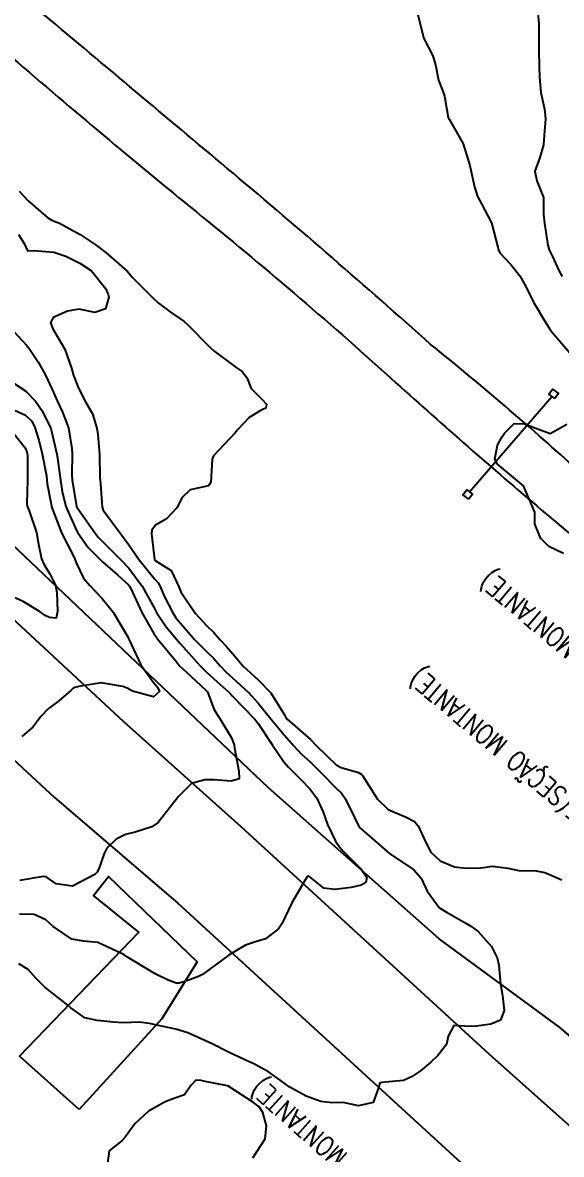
# Model space of a CAD drawing. Header units: metres. Extents: x 307586 to 320046, y 7427249 to 7434250.
# Drawn here: x 318728.1 to 318769.1, y 7429923.8 to 7430010.1 of the extents above; entities that cross this region are included whole.
import ezdxf

# ---------------------------------------------------------------- set-up
doc = ezdxf.new("R2010")
doc.units = ezdxf.units.M
doc.header["$MEASUREMENT"] = 0
for name, color, linetype in [('Curvas de Nivel 1m', 11, 'Continuous'), ('Curvas de Nivel 5m', 15, 'Continuous'), ('Divisa', 42, 'FENCELINE2'), ('Edificações', 30, 'Continuous'), ('Linha Férrea', 20, 'Continuous'), ('Portico', 45, 'Continuous'), ('TEXTO', 45, 'Continuous'), ('Vias Primárias', 230, 'Continuous')]:
    doc.layers.add(name, color=color, linetype=linetype)
doc.styles.add('ROMANS', font='romans', dxfattribs={"height": 0.2})
doc.linetypes.add('FENCELINE2', pattern='A,0.25,-0.1,[132,ltypeshp.shx,S=0.1,R=0,X=-0.1,Y=0],-0.1,1', length=1.45)

msp = doc.modelspace()

# ---------------------------------------------------------------- linework, layer by layer
at = {"layer": 'Curvas de Nivel 1m', "flags": 128}
for points, elevation in [([(318758.122, 7430010.905), (318758.623, 7430008.9), (318759.308, 7430007.587), (318759.511, 7430006.886), (318759.756, 7430005.712), (318760.071, 7430004.878), (318760.199, 7430004.506), (318760.48, 7430002.871), (318760.501, 7430002.82), (318760.552, 7430002.741), (318761.616, 7430000.859), (318762.132, 7429999.23), (318762.206, 7429998.853), (318762.49, 7429997.597), (318762.715, 7429996.848), (318763.035, 7429996.284), (318763.788, 7429994.837), (318764.27, 7429992.997), (318764.294, 7429992.831), (318764.43, 7429992.549), (318765.265, 7429991.661), (318765.951, 7429990.807), (318766.401, 7429989.989), (318766.987, 7429988.794), (318767.916, 7429987.236), (318768.212, 7429986.782), (318768.36, 7429986.572), (318769.913, 7429984.756)], 764), ([(318767.309, 7430010.793), (318767.399, 7430010.035), (318767.386, 7430008.792), (318767.398, 7430008.009), (318767.426, 7430006.792), (318767.438, 7430005.944), (318767.554, 7430004.79), (318767.83, 7430003.518), (318767.907, 7430002.786), (318767.808, 7430001.52), (318767.745, 7430000.788), (318767.477, 7429999.832), (318767.082, 7429998.794), (318767.25, 7429998.038), (318767.747, 7429996.787), (318767.744, 7429995.507), (318767.82, 7429994.786), (318768.083, 7429993.137), (318768.191, 7429992.782), (318768.428, 7429992.285), (318768.9, 7429991.255), (318769.164, 7429990.769)], 763), ([(318727.748, 7429993.959), (318728.175, 7429993.263), (318728.425, 7429992.712), (318728.931, 7429992.747), (318730.424, 7429992.623), (318731.346, 7429992.294), (318732.411, 7429991.774), (318733.3, 7429991.201), (318734.389, 7429989.814), (318734.573, 7429989.375), (318734.611, 7429989.187), (318734.374, 7429988.282), (318733.546, 7429988.024), (318732.373, 7429988.268), (318731.473, 7429988.118), (318730.367, 7429987.632), (318730.182, 7429987.233), (318730.356, 7429986.77), (318731.275, 7429985.221), (318731.771, 7429983.763), (318731.937, 7429983.214), (318732.299, 7429982.258), (318732.852, 7429981.201), (318733.365, 7429980.285), (318733.71, 7429979.188), (318733.774, 7429978.703), (318733.901, 7429977.185), (318733.941, 7429975.461), (318733.954, 7429975.184), (318733.977, 7429974.95), (318734.107, 7429973.181), (318734.19, 7429972.957), (318735.519, 7429971.166), (318736.154, 7429970.3), (318736.943, 7429969.152), (318738.128, 7429967.69), (318738.392, 7429967.403), (318738.544, 7429967.134), (318738.848, 7429966.393), (318739.49, 7429965.119), (318739.726, 7429964.752), (318740.085, 7429964.322), (318741.151, 7429963.099), (318742.059, 7429962.17), (318742.613, 7429961.644), (318743.103, 7429961.074), (318743.566, 7429960.588), (318744.04, 7429960.173), (318745.267, 7429959.048), (318746.015, 7429958.244), (318746.98, 7429957.03), (318747.985, 7429955.816), (318748.684, 7429955.009), (318749.305, 7429954.339), (318749.961, 7429953.759), (318750.757, 7429952.982), (318751.941, 7429951.761), (318752.352, 7429951.379), (318752.638, 7429950.959), (318753.351, 7429949.509), (318753.618, 7429948.944), (318753.729, 7429948.77), (318753.9, 7429948.606), (318755.824, 7429946.921), (318755.882, 7429946.875), (318756.022, 7429946.778), (318757.862, 7429945.523), (318758.415, 7429944.892), (318758.876, 7429943.917), (318759.637, 7429942.873), (318759.723, 7429942.763), (318759.831, 7429942.631), (318760.404, 7429942.287), (318761.819, 7429941.479), (318762.221, 7429941.248), (318762.773, 7429940.836), (318763.796, 7429939.687), (318764.227, 7429938.816), (318764.339, 7429938.253), (318764.472, 7429936.813), (318764.614, 7429935.948), (318764.74, 7429934.81), (318764.469, 7429934.069), (318763.722, 7429933.768), (318762.464, 7429933.582), (318761.72, 7429933.605), (318760.924, 7429933.655), (318760.493, 7429932.862), (318760.357, 7429932.213), (318759.698, 7429931.371), (318759.167, 7429930.875), (318758.362, 7429930.204), (318757.676, 7429929.751), (318757.086, 7429929.485), (318755.669, 7429929.34), (318755.285, 7429929.308), (318755.166, 7429928.925), (318754.771, 7429927.809), (318753.649, 7429927.537), (318752.492, 7429927.798), (318751.651, 7429927.784), (318750.769, 7429927.861), (318749.656, 7429928.292), (318748.36, 7429929.003), (318747.668, 7429929.499), (318746.796, 7429930.145), (318745.68, 7429930.741), (318744.983, 7429931.047), (318743.692, 7429931.669), (318742.547, 7429932.231), (318741.706, 7429932.635), (318740.647, 7429933.101), (318739.716, 7429933.384), (318738.274, 7429933.687), (318737.72, 7429933.818), (318736.937, 7429933.931), (318735.72, 7429933.877), (318734.978, 7429933.909), (318733.722, 7429934.047), (318732.789, 7429934.26), (318731.731, 7429935.01), (318731.5, 7429935.212), (318729.753, 7429936.577), (318729.091, 7429937.24), (318728.465, 7429937.945), (318727.774, 7429938.372)], 766), ([(318726.71, 7429987.277), (318728.337, 7429985.522), (318728.552, 7429985.257), (318729.267, 7429984.19), (318729.783, 7429983.238), (318730.297, 7429982.146), (318730.697, 7429981.226), (318731.089, 7429980.408), (318731.547, 7429979.217), (318731.803, 7429977.659), (318731.818, 7429977.214), (318731.791, 7429975.643), (318731.821, 7429975.214), (318732.158, 7429973.245), (318732.169, 7429973.21), (318732.192, 7429973.163), (318733.593, 7429971.189), (318733.841, 7429970.866), (318734.156, 7429970.534), (318735.525, 7429969.166), (318736.137, 7429968.522), (318737.17, 7429967.15), (318738.097, 7429965.442), (318738.256, 7429965.138), (318739.003, 7429964.047), (318739.771, 7429963.115), (318740.068, 7429962.776), (318741.563, 7429961.095), (318742.038, 7429960.613), (318742.842, 7429959.885), (318743.767, 7429959.064), (318743.894, 7429958.934), (318744.02, 7429958.796), (318745.719, 7429957.043), (318745.998, 7429956.691), (318747.1, 7429955.029), (318747.96, 7429953.758), (318748.304, 7429953.362), (318748.668, 7429953.009), (318749.304, 7429952.357), (318749.94, 7429951.697), (318750.48, 7429950.985), (318750.968, 7429949.929), (318751.291, 7429948.976), (318751.89, 7429947.715), (318752.198, 7429947.277), (318752.488, 7429946.961), (318753.863, 7429945.584), (318754.275, 7429944.936), (318754.216, 7429944.57), (318753.847, 7429944.374), (318753.09, 7429944.196), (318751.843, 7429944.021), (318750.996, 7429944.13), (318749.94, 7429944.989), (318749.854, 7429945.045), (318749.798, 7429945.046), (318749.725, 7429944.992), (318749.526, 7429944.672), (318748.575, 7429943.009), (318747.817, 7429941.42), (318747.564, 7429941.022), (318746.554, 7429940.28), (318745.798, 7429940.049), (318745.036, 7429939.802), (318743.783, 7429939.06), (318741.768, 7429937.564), (318741.46, 7429937.399), (318740.646, 7429937.101), (318739.977, 7429936.89), (318739.76, 7429936.901), (318739.153, 7429937.119), (318738.211, 7429937.577), (318737.77, 7429937.83), (318736.054, 7429938.883), (318735.782, 7429939.051), (318735.591, 7429939.162), (318733.791, 7429939.992), (318732.69, 7429940.095), (318731.793, 7429940.248), (318730.388, 7429941.224), (318729.81, 7429941.726), (318728.944, 7429942.115), (318727.816, 7429942.157)], 767), ([(318726.376, 7429983.279), (318728.294, 7429982.024), (318729.036, 7429981.249), (318729.544, 7429980.51), (318730.187, 7429979.231), (318730.208, 7429979.176), (318730.26, 7429978.974), (318730.662, 7429977.226), (318730.737, 7429976.724), (318730.927, 7429975.223), (318731.056, 7429974.37), (318731.345, 7429973.218), (318732.166, 7429971.399), (318732.269, 7429971.208), (318733.052, 7429970.096), (318733.963, 7429969.183), (318734.053, 7429969.093), (318734.141, 7429969.005), (318735.285, 7429968.015), (318736.124, 7429967.244), (318736.19, 7429967.159), (318736.264, 7429967.015), (318737.127, 7429965.15), (318738.076, 7429963.495), (318738.222, 7429963.285), (318738.339, 7429963.136), (318739.795, 7429961.365), (318739.99, 7429961.111), (318740.012, 7429961.08), (318740.042, 7429961.054), (318740.536, 7429960.607), (318742.024, 7429959.215), (318742.091, 7429959.156), (318742.139, 7429959.088), (318742.644, 7429957.715), (318743.078, 7429957.074), (318743.981, 7429955.601), (318744.165, 7429955.058), (318744.211, 7429954.817), (318744.52, 7429953.054), (318744.544, 7429952.457), (318743.941, 7429952.291), (318742.626, 7429952.397), (318741.942, 7429952.386), (318740.932, 7429952.106), (318739.923, 7429951.11), (318738.393, 7429949.133), (318737.899, 7429948.798), (318736.635, 7429948.413), (318735.894, 7429948.221), (318735.182, 7429947.876), (318734.481, 7429947.174), (318734.268, 7429946.785), (318733.859, 7429945.597), (318733.717, 7429945.32), (318733.563, 7429945.184), (318731.844, 7429944.292), (318730.605, 7429944.462), (318729.851, 7429944.992), (318729.649, 7429945.031), (318727.848, 7429944.729)], 768), ([(318726.596, 7429980.961), (318728.272, 7429980.179), (318728.749, 7429979.734), (318728.993, 7429979.249), (318729.287, 7429978.278), (318729.547, 7429977.24), (318729.878, 7429975.575), (318729.903, 7429975.235), (318729.923, 7429974.947), (318730.196, 7429973.537), (318730.256, 7429973.229), (318730.281, 7429973.14), (318731.008, 7429971.222), (318731.919, 7429969.438), (318732.032, 7429969.211), (318732.14, 7429968.927), (318732.702, 7429967.775), (318733.163, 7429967.194), (318734.108, 7429966.207), (318734.94, 7429965.172), (318736.074, 7429963.288), (318736.133, 7429963.159), (318736.178, 7429963.052), (318737.072, 7429961.15), (318738.029, 7429959.798), (318738.341, 7429959.45), (318738.471, 7429959.133), (318738.019, 7429958.729), (318736.427, 7429959.156), (318736.025, 7429959.366), (318735.693, 7429959.497), (318734.029, 7429959.775), (318732.323, 7429959.502), (318732.025, 7429959.428), (318731.871, 7429959.365), (318731.719, 7429959.213), (318730.818, 7429958.419), (318730.009, 7429957.799), (318729.47, 7429957.238), (318728.821, 7429956.417), (318727.98, 7429955.707)], 769)]:
    msp.add_lwpolyline(points, dxfattribs=dict(at, elevation=elevation))
at = {"layer": 'Curvas de Nivel 5m', "flags": 128}
for points, elevation in [([(318727.788, 7429997.267), (318728.472, 7429996.519), (318729.978, 7429995.237), (318730.275, 7429995.057), (318730.45, 7429994.987), (318730.85, 7429994.825), (318732.44, 7429993.963), (318733.578, 7429993.199), (318734.423, 7429992.553), (318736.008, 7429991.166), (318736.192, 7429990.955), (318736.398, 7429990.703), (318737.956, 7429989.144), (318738.379, 7429988.752), (318739.305, 7429988.059), (318740.365, 7429987.326), (318740.614, 7429987.107), (318742.337, 7429985.341), (318742.613, 7429985.087), (318744.321, 7429983.83), (318744.783, 7429983.528), (318745.149, 7429983.057), (318745.48, 7429982.224), (318746.296, 7429981.391), (318746.65, 7429981.036), (318746.596, 7429980.73), (318746.286, 7429980.587), (318745.32, 7429980.007), (318744.43, 7429979.058), (318744.361, 7429978.96), (318744.261, 7429978.831), (318742.59, 7429977.085), (318742.5, 7429976.825), (318742.397, 7429975.087), (318742.21, 7429974.811), (318740.821, 7429974.49), (318740.201, 7429973.9), (318739.809, 7429973.116), (318739.02, 7429972.288), (318738.173, 7429971.796), (318737.889, 7429971.421), (318737.866, 7429971.143), (318738.097, 7429969.186), (318738.12, 7429969.14), (318738.143, 7429969.12), (318739.363, 7429968.349), (318739.967, 7429967.112), (318740.117, 7429966.727), (318741.193, 7429965.099), (318742.083, 7429964.119), (318742.628, 7429963.632), (318743.113, 7429963.074), (318743.572, 7429962.574), (318744.062, 7429961.994), (318744.871, 7429961.052), (318746.037, 7429959.997), (318746.963, 7429959.031), (318748.006, 7429957.345), (318748.116, 7429957.131), (318748.218, 7429957.017), (318749.98, 7429955.462), (318750.459, 7429954.985), (318751.959, 7429953.539), (318752.32, 7429953.328), (318753.641, 7429952.945), (318753.845, 7429952.835), (318753.951, 7429952.72), (318755.09, 7429950.928), (318755.921, 7429950.132), (318757.282, 7429949.536), (318757.908, 7429949.225), (318758.195, 7429948.896), (318758.719, 7429947.716), (318759.164, 7429946.881), (318759.873, 7429946.23), (318760.961, 7429945.764), (318761.865, 7429945.65), (318763.005, 7429945.694), (318763.868, 7429945.801), (318765.022, 7429945.652), (318765.863, 7429945.491), (318767.181, 7429945.468), (318767.861, 7429945.336), (318769.152, 7429944.761)], 765), ([(318726.99, 7429979.273), (318728.247, 7429977.709), (318728.371, 7429977.385), (318728.403, 7429977.258), (318728.428, 7429977.07), (318728.426, 7429975.257), (318728.369, 7429973.432), (318728.391, 7429973.257), (318728.547, 7429972.895), (318729.11, 7429971.246), (318729.258, 7429970.347), (318729.489, 7429969.24), (318729.693, 7429968.791), (318730.132, 7429968.103), (318730.553, 7429967.226), (318730.668, 7429966.671), (318730.716, 7429965.224), (318730.597, 7429964.715), (318730.088, 7429964.775), (318729.774, 7429964.919), (318729.305, 7429965.242), (318728.104, 7429965.985), (318726.851, 7429966.533)], 770), ([(318769.284, 7429969.635), (318768.164, 7429970.173), (318767.54, 7429970.786), (318767.097, 7429971.878), (318767.083, 7429972.791), (318766.213, 7429974.8), (318764.237, 7429976.456), (318764.041, 7429976.823), (318764.254, 7429977.894), (318764.572, 7429978.505), (318764.778, 7429978.815), (318765.525, 7429979.557), (318766.274, 7429979.534), (318768.263, 7429978.78), (318769.525, 7429979.51)], 765), ([(318745.598, 7429923.584), (318746.547, 7429925.026), (318746.644, 7429926.009), (318746.366, 7429927.029), (318746.075, 7429927.461), (318745.651, 7429927.802), (318743.703, 7429929.06), (318743.663, 7429929.076), (318741.974, 7429929.393), (318741.667, 7429929.468), (318741.262, 7429929.499), (318740.877, 7429929.098), (318740.382, 7429928.377), (318739.653, 7429928.12), (318738.925, 7429927.842), (318737.643, 7429927.13), (318736.602, 7429926.171), (318735.873, 7429925.156), (318735.61, 7429924.888), (318734.651, 7429924.12), (318734.516, 7429923.171)], 765)]:
    msp.add_lwpolyline(points, dxfattribs=dict(at, elevation=elevation))
at = {"layer": 'Divisa'}
msp.add_lwpolyline([(318936.743, 7429752.199), (318924.612, 7429771.412), (318893.793, 7429816.083), (318885.479, 7429826.039), (318872.827, 7429839.719), (318838.131, 7429874.266), (318839.846, 7429876.347), (318833.617, 7429882.24), (318831.632, 7429880.141), (318792.235, 7429913.604), (318768.968, 7429933.531), (318759.788, 7429940.279), (318746.798, 7429951.779), (318718.102, 7429978.993), (318695.857, 7429998.182), (318663.16, 7430022.12), (318644.558, 7430035.132), (318629.956, 7430042.885), (318613.118, 7430051.226), (318603.391, 7430066.312), (318589.336, 7430091.976)], dxfattribs=at)
at = {"layer": 'Edificações'}
msp.add_lwpolyline([(318732.358, 7429927.263), (318727.819, 7429931.32), (318736.898, 7429940.769), (318733.457, 7429943.585), (318734.604, 7429945.017), (318741.342, 7429938.526), (318738.666, 7429934.183), (318732.358, 7429927.263)], dxfattribs=at)
at = {"layer": 'Linha Férrea'}
for points in [[(318930.903, 7429825.432, 0.003669), (318914.042, 7429846.171, 0.027382), (318898.794, 7429862.714, 0.019936), (318891.81, 7429869.765, 0.023999), (318882.521, 7429878.611, -0.025461), (318872.279, 7429888.253, 0.010084), (318862.495, 7429896.994, -0.004272), (318847.471, 7429909.85, -0.000685), (318826.034, 7429928.336, 0.00651), (318808.89, 7429942.918, 0.009667), (318798.463, 7429952.049, 0.010474), (318788.472, 7429960.523, 0.002394), (318769.685, 7429976.605, 0.013875), (318759.147, 7429985.586, 0.007574), (318744.088, 7429998.634, -0.000565), (318730.12, 7430010.352, -0.001696), (318713.434, 7430023.886, 0.01145), (318697.751, 7430035.591, 0.011172), (318677.18, 7430050.231), (318658.012, 7430062.384), (318640.622, 7430072.918), (318614.679, 7430088.646)], [(318612.607, 7430085.295), (318638.575, 7430069.552), (318655.644, 7430059.137), (318675.381, 7430046.24, -0.017706), (318695.719, 7430031.898, 0.0027), (318711.28, 7430020.21, -0.018252), (318727.688, 7430007.069, 0.007557), (318741.737, 7429995.314, -0.013364), (318756.505, 7429982.663, 0.008323), (318767.581, 7429972.981, -0.004373), (318785.8, 7429957.306, 0.003978), (318795.854, 7429948.641, -0.002441), (318806.387, 7429939.62, 0.004607), (318823.637, 7429924.976, -0.005417), (318844.884, 7429906.879, 0.004272), (318859.96, 7429893.979, -0.019937), (318869.525, 7429885.261, 0.016492), (318879.944, 7429875.632, -0.023999), (318888.96, 7429867.046, 0.009413), (318896.048, 7429859.889, -0.027382), (318911.004, 7429843.663, -0.003669), (318927.828, 7429822.969, -0.027535), (318943.267, 7429801.353, -0.000874)]]:
    msp.add_lwpolyline(points, format="xyb", dxfattribs=at)
at = {"layer": 'Portico'}
for points in [[(318768.6, 7429981.45), (318768.152, 7429981.778), (318768.436, 7429982.168), (318768.885, 7429981.841)], [(318762.057, 7429973.781), (318761.608, 7429974.108), (318761.893, 7429974.498), (318762.342, 7429974.171)]]:
    msp.add_lwpolyline(points, close=True, dxfattribs=at)
msp.add_lwpolyline([(318762.117, 7429974.334), (318768.376, 7429981.614)], dxfattribs=at)
at = {"layer": 'Vias Primárias', "elevation": 758.327}
for points in [[(318666.343, 7430004.57, -0.449232), (318667.516, 7430004.698, -0.039063), (318673.025, 7430000.89, -0.011211), (318681.962, 7429994.075, -0.025857), (318696.417, 7429982.424), (318705.019, 7429974.713), (318715.807, 7429964.64), (318730.473, 7429951.04), (318739.876, 7429942.995), (318758.782, 7429925.671), (318773.489, 7429912.185), (318795.188, 7429892.309), (318814.619, 7429874.447)], [(318666.343, 7430004.57, -0.449232), (318667.516, 7430004.698, -0.039063), (318673.025, 7430000.89, -0.011211), (318681.962, 7429994.075, -0.025857), (318696.417, 7429982.424), (318705.019, 7429974.713), (318715.807, 7429964.64), (318730.473, 7429951.04), (318739.876, 7429942.995), (318758.782, 7429925.671), (318773.489, 7429912.185), (318795.188, 7429892.309), (318814.619, 7429874.447)], [(318721.142, 7429970.373), (318735.749, 7429956.827), (318744.676, 7429948.823), (318763.572, 7429931.508), (318778.738, 7429917.997), (318800.482, 7429898.079), (318823.722, 7429876.716, 0.00418), (318860.849, 7429843.154, -0.018657), (318871.85, 7429832.616, -0.000549), (318885.401, 7429818.597, -0.047772), (318900.736, 7429799.316, -0.009135), (318910.298, 7429787.112, -0.055681), (318925.459, 7429765.71, -0.060984)], [(318721.142, 7429970.373), (318735.749, 7429956.827), (318744.676, 7429948.823), (318763.572, 7429931.508), (318778.738, 7429917.997), (318800.482, 7429898.079), (318823.722, 7429876.716, 0.00418), (318860.849, 7429843.154, -0.018657), (318871.85, 7429832.616, -0.000549), (318885.401, 7429818.597, -0.047772), (318900.736, 7429799.316, -0.009135), (318910.298, 7429787.112, -0.055681), (318925.459, 7429765.71, -0.060984)]]:
    msp.add_lwpolyline(points, format="xyb", dxfattribs=at)

# ---------------------------------------------------------------- texts
at = {"layer": 'TEXTO', "style": 'ROMANS', "width": 0.8}
for s, rotation, p in [('FUNDO=760,708 (SEÇÃO MONTANTE)', 139.70651, (318786.455, 7429949.174)), ('FUNDO=760,715(SEÇÃO MONTANTE)', 139.70651, (318780.448, 7429942.285)), ('FUNDO=760,949 (SEÇÃO MONTANTE)', 138.3547, (318768.562, 7429909.936, 758.327))]:
    msp.add_text(s, height=1.5, rotation=rotation, dxfattribs=at).set_placement(p)

doc.saveas('drawing.dxf')
